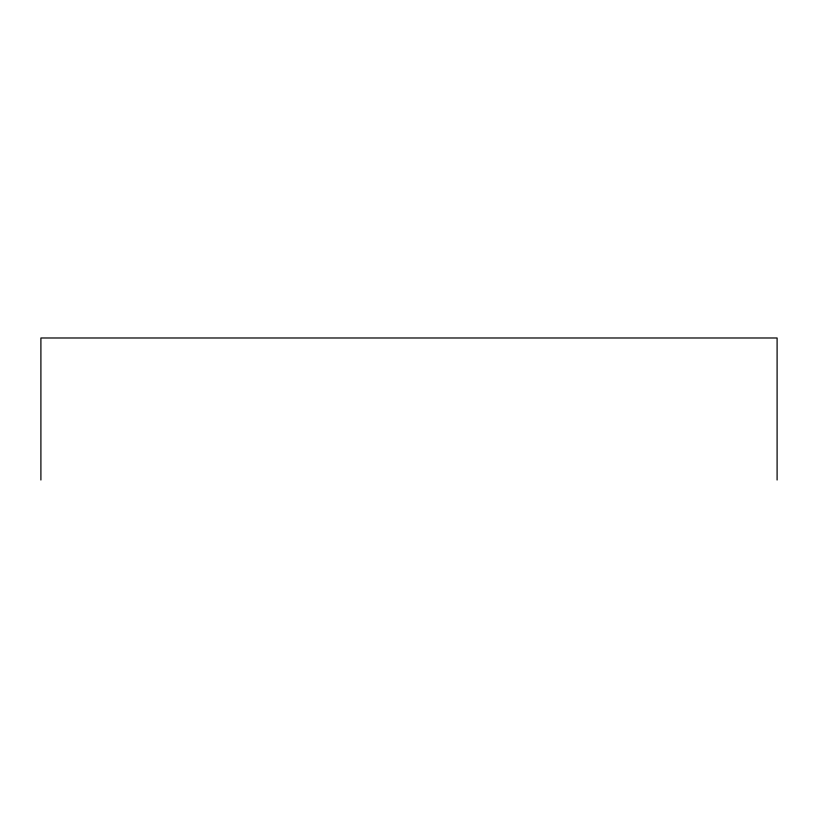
<?xml version="1.0" encoding="UTF-8"?>
<svg xmlns="http://www.w3.org/2000/svg" width="818" height="818" viewBox="0 0 818 818"><rect width="100%" height="100%" fill="white"/><g stroke="black" fill="none" stroke-linecap="round" stroke-linejoin="round"><path stroke-width="1.23" d="M777.1 480.013L777.1 337.987L40.9 337.987L40.9 480.013"/></g></svg>
